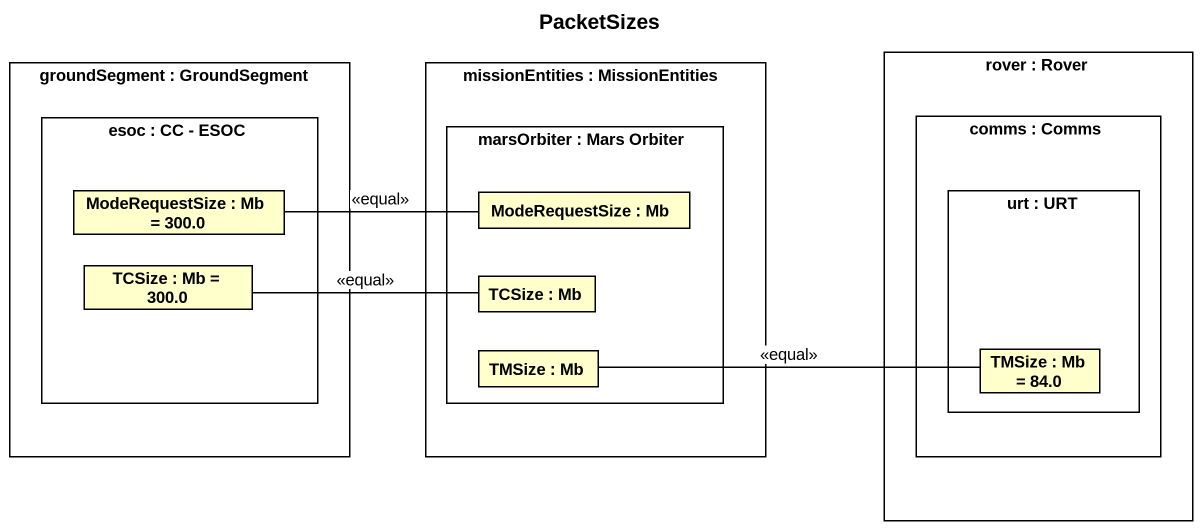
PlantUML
@startuml
title PacketSizes
rectangle "groundSegment : GroundSegment" as groundSegment {
  rectangle "esoc : CC - ESOC" as esoc {
    rectangle "ModeRequestSize : Mb = 300.0" as ModeRequestSize
    rectangle "TCSize : Mb = 300.0" as TCSize
  }
}
rectangle "missionEntities : MissionEntities" as missionEntities {
  rectangle "marsOrbiter : Mars Orbiter" as marsOrbiter {
    rectangle "ModeRequestSize : Mb" as ModeRequestSize_2
    rectangle "TCSize : Mb" as TCSize_2
    rectangle "TMSize : Mb" as TMSize
  }
}
rectangle "rover : Rover" as rover {
  rectangle "comms : Comms" as comms {
    rectangle "urt : URT" as urt {
      rectangle "TMSize : Mb = 84.0" as TMSize_2
    }
  }
}
ModeRequestSize_2 -left- ModeRequestSize : <<equal>>
TCSize_2 -left- TCSize : <<equal>>
TMSize_2 -left- TMSize : <<equal>>
@enduml
